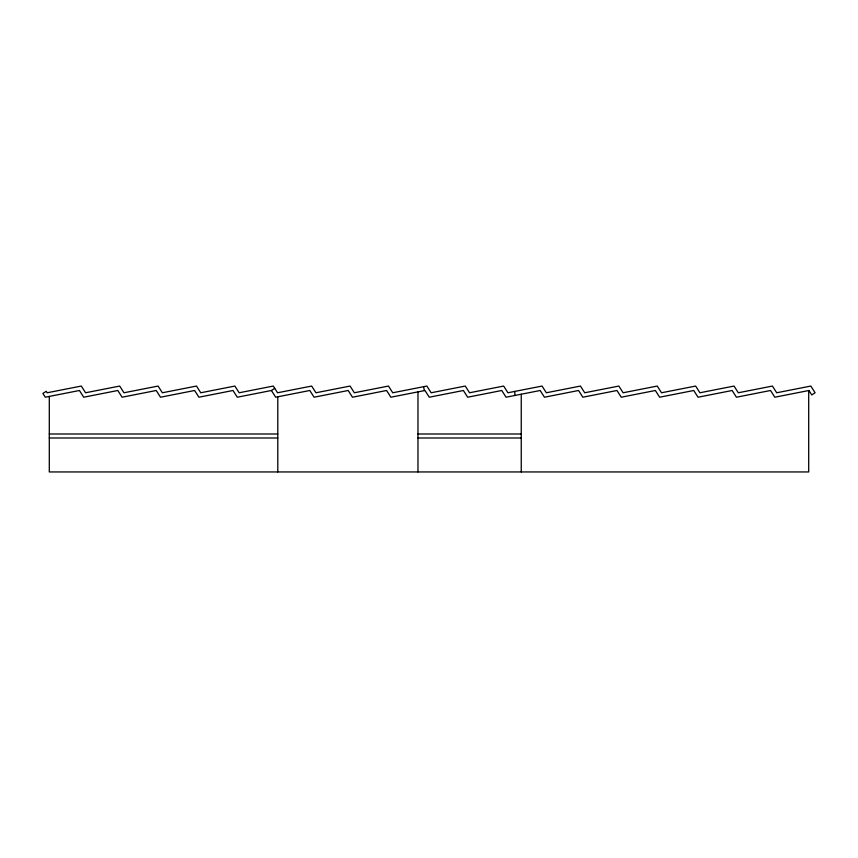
<?xml version="1.0" encoding="UTF-8"?>
<svg xmlns="http://www.w3.org/2000/svg" width="858" height="858" viewBox="0 0 858 858"><rect width="100%" height="100%" fill="white"/><g stroke="black" fill="none" stroke-linecap="round" stroke-linejoin="round"><path stroke-width="1.29" d="M271.407 390.497L275.686 397.211L309.802 390.497L314.082 397.211L348.198 390.497L352.477 397.211L386.593 390.497L390.873 397.211L424.989 390.497L429.268 397.211L463.384 390.497L467.664 397.211L501.78 390.497L506.059 397.211L540.175 390.497L544.455 397.211L578.571 390.497L582.85 397.211L616.966 390.497L621.246 397.211L655.362 390.497L659.641 397.211L693.757 390.497L698.037 397.211L732.153 390.497L736.432 397.211L770.548 390.497L774.828 397.211L808.944 390.497L811.775 394.937L815.1 392.771L810.821 386.057L776.705 392.771L772.425 386.057L738.309 392.771L734.03 386.057L699.913 392.771L695.634 386.057L661.518 392.771L657.239 386.057L623.123 392.771L618.843 386.057L584.727 392.771L580.448 386.057L546.332 392.771L542.052 386.057L507.936 392.771L503.657 386.057L469.541 392.771L465.25 386.057L431.145 392.771L426.855 386.057L392.75 392.771L388.459 386.057L354.343 392.771L350.064 386.057L315.948 392.771L311.669 386.057L277.552 392.771L273.273 386.057L239.157 392.771L234.877 386.057L200.761 392.771L196.482 386.057L162.366 392.771L158.087 386.057L123.97 392.771L119.691 386.057L85.575 392.771L81.296 386.057L47.179 392.771L46.246 391.302L42.9 393.436L45.313 397.211L79.429 390.497L83.709 397.211L117.825 390.497L122.104 397.211L156.22 390.497L160.5 397.211L194.616 390.497L198.895 397.211L233.011 390.497L237.291 397.211L271.407 390.497L274.742 388.363M49.292 433.998L277.788 433.998M417.975 433.998L521.246 433.998M49.292 437.988L277.788 437.988M417.975 437.988L521.246 437.988M423.595 386.701L424.367 390.615M808.708 390.54L808.708 471.943L49.292 471.943L49.292 396.428M521.246 394.219L521.246 471.943M514.854 391.409L514.854 395.484M417.975 391.87L417.975 471.943M277.788 396.793L277.788 471.943"/></g></svg>
